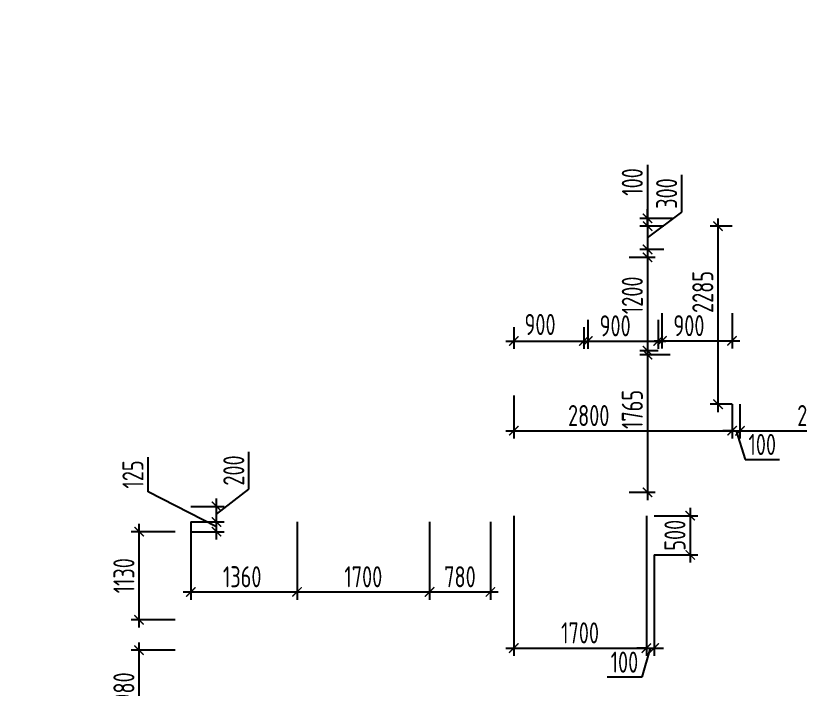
# Model space of a CAD drawing. Header units: millimetres. Extents: x -350007 to 536090, y -888 to 198380.
# Drawn here: x -201025 to -190965, y 72639 to 81280 of the extents above; entities that cross this region are included whole.
import ezdxf

# ---------------------------------------------------------------- set-up
doc = ezdxf.new("R2010")
doc.units = ezdxf.units.MM
doc.layers.add('АР_Размеры нов.', color=15, linetype='Continuous', lineweight=0)
doc.styles.add('ISOCPEUR', font='isocpeur.ttf', dxfattribs={"width": 0.7})
doc.dimstyles.new('R_100', dxfattribs={"dimtxt": 270, "dimasz": 120, "dimexe": 100, "dimexo": 0, "dimgap": 60, "dimtad": 1, "dimdec": 0, "dimrnd": 5, "dimzin": 0, "dimdsep": 46, "dimtxsty": 'ISOCPEUR', "dimblk": 'ARCHTICK', "dimcen": 0, "dimdle": 100, "dimclrd": 256, "dimclre": 256, "dimclrt": 256, "dimadec": 0, "dimazin": 0, "dimtfac": 2, "dimtdec": 0, "dimtofl": 0, "dimtmove": 1, "dimatfit": 3, "dimfxl": 1, "dimtvp": 3, "dimtolj": 1, "dimtzin": 0, "dimarcsym": 0})

# ---------------------------------------------------------------- blocks, each defined once
blk = doc.blocks.new('_ArchTick')
at = {"color": 0, "linetype": 'ByBlock', "const_width": 0.15}
blk.add_lwpolyline([(-0.5, -0.5), (0.5, 0.5)], dxfattribs=at)
blk = doc.blocks.new('*D2767')
at = {"layer": 'АР_Размеры нов.', "lineweight": -2, "ltscale": 100, "transparency": 16777216}
for p, q in [((-199443, 73431), (-199443, 74761)), ((-198979, 74661), (-199543, 74661)), ((-198979, 73531), (-199543, 73531))]:
    blk.add_line(p, q, dxfattribs=at)
at = {"layer": 'АР_Размеры нов.', "lineweight": -2, "ltscale": 100, "transparency": 16777216, "xscale": 120, "yscale": 120, "zscale": 120}
for p, rotation in [((-199443, 74661), 90), ((-199443, 73531), 270)]:
    blk.add_blockref('_ArchTick', p, dxfattribs=dict(at, rotation=rotation))
at = {"layer": 'АР_Размеры нов.', "ltscale": 100, "transparency": 16777216, "insert": (-199638, 74096), "char_height": 270, "attachment_point": 5, "rotation": 90, "style": 'ISOCPEUR'}
blk.add_mtext('\\A1;1130', dxfattribs=at)
blk = doc.blocks.new('*D2768')
at = {"layer": 'АР_Размеры нов.', "lineweight": -2, "ltscale": 100, "transparency": 16777216}
for p, q in [((-197418, 74786), (-197418, 73788)), ((-195718, 74786), (-195718, 73788)), ((-197518, 73888), (-195618, 73888))]:
    blk.add_line(p, q, dxfattribs=at)
at = {"layer": 'АР_Размеры нов.', "lineweight": -2, "ltscale": 100, "transparency": 16777216, "xscale": 120, "yscale": 120, "zscale": 120, "rotation": 180}
blk.add_blockref('_ArchTick', (-197418, 73888), dxfattribs=at)
at = {"layer": 'АР_Размеры нов.', "lineweight": -2, "ltscale": 100, "transparency": 16777216, "xscale": 120, "yscale": 120, "zscale": 120}
blk.add_blockref('_ArchTick', (-195718, 73888), dxfattribs=at)
at = {"layer": 'АР_Размеры нов.', "ltscale": 100, "transparency": 16777216, "insert": (-196568, 74083), "char_height": 270, "attachment_point": 5, "style": 'ISOCPEUR'}
blk.add_mtext('\\A1;1700', dxfattribs=at)
blk = doc.blocks.new('*D2692')
at = {"layer": 'АР_Размеры нов.', "lineweight": -2, "ltscale": 100, "transparency": 16777216}
for p, q in [((-198779, 74786), (-198779, 73788)), ((-197418, 74786), (-197418, 73788)), ((-198879, 73888), (-197318, 73888))]:
    blk.add_line(p, q, dxfattribs=at)
at = {"layer": 'АР_Размеры нов.', "lineweight": -2, "ltscale": 100, "transparency": 16777216, "xscale": 120, "yscale": 120, "zscale": 120, "rotation": 180}
blk.add_blockref('_ArchTick', (-198779, 73888), dxfattribs=at)
at = {"layer": 'АР_Размеры нов.', "lineweight": -2, "ltscale": 100, "transparency": 16777216, "xscale": 120, "yscale": 120, "zscale": 120}
blk.add_blockref('_ArchTick', (-197418, 73888), dxfattribs=at)
at = {"layer": 'АР_Размеры нов.', "ltscale": 100, "transparency": 16777216, "insert": (-198121, 74083), "char_height": 270, "attachment_point": 5, "style": 'ISOCPEUR'}
blk.add_mtext('\\A1;1360', dxfattribs=at)
blk = doc.blocks.new('*D2693')
at = {"layer": 'АР_Размеры нов.', "lineweight": -2, "ltscale": 100, "transparency": 16777216}
for p, q in [((-199443, 72061), (-199443, 73241)), ((-198979, 73141), (-199543, 73141)), ((-198979, 72161), (-199543, 72161))]:
    blk.add_line(p, q, dxfattribs=at)
at = {"layer": 'АР_Размеры нов.', "lineweight": -2, "ltscale": 100, "transparency": 16777216, "xscale": 120, "yscale": 120, "zscale": 120}
for p, rotation in [((-199443, 73141), 90), ((-199443, 72161), 270)]:
    blk.add_blockref('_ArchTick', p, dxfattribs=dict(at, rotation=rotation))
at = {"layer": 'АР_Размеры нов.', "ltscale": 100, "transparency": 16777216, "insert": (-199638, 72651), "char_height": 270, "attachment_point": 5, "rotation": 90, "style": 'ISOCPEUR'}
blk.add_mtext('\\A1;980', dxfattribs=at)
blk = doc.blocks.new('*D1702')
at = {"layer": 'АР_Размеры нов.', "lineweight": -2, "ltscale": 500, "transparency": 16777216}
for p, q in [((-194639, 74866), (-194639, 73068)), ((-192939, 74866), (-192939, 73068)), ((-194739, 73168), (-192839, 73168))]:
    blk.add_line(p, q, dxfattribs=at)
at = {"layer": 'АР_Размеры нов.', "lineweight": -2, "ltscale": 500, "transparency": 16777216, "xscale": 120, "yscale": 120, "zscale": 120, "rotation": 180}
blk.add_blockref('_ArchTick', (-194639, 73168), dxfattribs=at)
at = {"layer": 'АР_Размеры нов.', "lineweight": -2, "ltscale": 500, "transparency": 16777216, "xscale": 120, "yscale": 120, "zscale": 120}
blk.add_blockref('_ArchTick', (-192939, 73168), dxfattribs=at)
at = {"layer": 'АР_Размеры нов.', "lineweight": 13, "ltscale": 500, "transparency": 16777216, "insert": (-193789, 73363), "char_height": 270, "attachment_point": 5, "style": 'ISOCPEUR'}
blk.add_mtext('\\A1;1700', dxfattribs=at)
blk = doc.blocks.new('*D1703')
at = {"layer": 'АР_Размеры нов.', "lineweight": -2, "ltscale": 500, "transparency": 16777216}
for p, q in [((-192939, 74866), (-192939, 73068)), ((-192839, 74364), (-192839, 73068)), ((-192939, 73168), (-193059, 73168)), ((-192889, 73168), (-192999, 72793)), ((-192939, 73168), (-192839, 73168)), ((-192839, 73168), (-192719, 73168)), ((-192999, 72793), (-193440, 72793))]:
    blk.add_line(p, q, dxfattribs=at)
at = {"layer": 'АР_Размеры нов.', "lineweight": -2, "ltscale": 500, "transparency": 16777216, "xscale": 120, "yscale": 120, "zscale": 120}
blk.add_blockref('_ArchTick', (-192939, 73168), dxfattribs=at)
at = {"layer": 'АР_Размеры нов.', "lineweight": -2, "ltscale": 500, "transparency": 16777216, "xscale": 120, "yscale": 120, "zscale": 120, "rotation": 180}
blk.add_blockref('_ArchTick', (-192839, 73168), dxfattribs=at)
at = {"layer": 'АР_Размеры нов.', "lineweight": 13, "ltscale": 500, "transparency": 16777216, "insert": (-193220, 72988), "char_height": 270, "attachment_point": 5, "style": 'ISOCPEUR'}
blk.add_mtext('\\A1;100', dxfattribs=at)
blk = doc.blocks.new('*D1705')
at = {"layer": 'АР_Размеры нов.', "lineweight": -2, "ltscale": 500, "transparency": 16777216}
for p, q in [((-192377, 74966), (-192377, 74264)), ((-192839, 74866), (-192277, 74866)), ((-192839, 74364), (-192277, 74364))]:
    blk.add_line(p, q, dxfattribs=at)
at = {"layer": 'АР_Размеры нов.', "lineweight": -2, "ltscale": 500, "transparency": 16777216, "xscale": 120, "yscale": 120, "zscale": 120}
for p, rotation in [((-192377, 74866), 90), ((-192377, 74364), 270)]:
    blk.add_blockref('_ArchTick', p, dxfattribs=dict(at, rotation=rotation))
at = {"layer": 'АР_Размеры нов.', "lineweight": 13, "ltscale": 500, "transparency": 16777216, "insert": (-192572, 74615), "char_height": 270, "attachment_point": 5, "rotation": 90, "style": 'ISOCPEUR'}
blk.add_mtext('\\A1;500', dxfattribs=at)
blk = doc.blocks.new('*D1710')
at = {"layer": 'АР_Размеры нов.', "lineweight": -2, "ltscale": 500, "transparency": 16777216}
for p, q in [((-192484, 78759), (-192484, 79238)), ((-192924, 78431), (-192484, 78759)), ((-192924, 78680), (-192924, 78181)), ((-192715, 78580), (-193024, 78580)), ((-192715, 78281), (-193024, 78281))]:
    blk.add_line(p, q, dxfattribs=at)
at = {"layer": 'АР_Размеры нов.', "lineweight": -2, "ltscale": 500, "transparency": 16777216, "xscale": 120, "yscale": 120, "zscale": 120}
for p, rotation in [((-192924, 78580), 90), ((-192924, 78281), 270)]:
    blk.add_blockref('_ArchTick', p, dxfattribs=dict(at, rotation=rotation))
at = {"layer": 'АР_Размеры нов.', "lineweight": 13, "ltscale": 500, "transparency": 16777216, "insert": (-192679, 78999), "char_height": 270, "attachment_point": 5, "rotation": 90, "style": 'ISOCPEUR'}
blk.add_mtext('\\A1;300', dxfattribs=at)
blk = doc.blocks.new('*D1711')
at = {"layer": 'АР_Размеры нов.', "lineweight": -2, "ltscale": 500, "transparency": 16777216}
for p, q in [((-192924, 78281), (-192924, 76881)), ((-193159, 78181), (-192824, 78181)), ((-192789, 76981), (-193024, 76981))]:
    blk.add_line(p, q, dxfattribs=at)
at = {"layer": 'АР_Размеры нов.', "lineweight": -2, "ltscale": 500, "transparency": 16777216, "xscale": 120, "yscale": 120, "zscale": 120}
for p, rotation in [((-192924, 78181), 90), ((-192924, 76981), 270)]:
    blk.add_blockref('_ArchTick', p, dxfattribs=dict(at, rotation=rotation))
at = {"layer": 'АР_Размеры нов.', "lineweight": 13, "ltscale": 500, "transparency": 16777216, "insert": (-193119, 77693), "char_height": 270, "attachment_point": 5, "rotation": 90, "style": 'ISOCPEUR'}
blk.add_mtext('\\A1;1200', dxfattribs=at)
blk = doc.blocks.new('*D1712')
at = {"layer": 'АР_Размеры нов.', "lineweight": -2, "ltscale": 500, "transparency": 16777216}
for p, q in [((-192924, 77031), (-192924, 75066)), ((-192632, 76931), (-193024, 76931)), ((-193159, 75166), (-192824, 75166))]:
    blk.add_line(p, q, dxfattribs=at)
at = {"layer": 'АР_Размеры нов.', "lineweight": -2, "ltscale": 500, "transparency": 16777216, "xscale": 120, "yscale": 120, "zscale": 120}
for p, rotation in [((-192924, 76931), 90), ((-192924, 75166), 270)]:
    blk.add_blockref('_ArchTick', p, dxfattribs=dict(at, rotation=rotation))
at = {"layer": 'АР_Размеры нов.', "lineweight": 13, "ltscale": 500, "transparency": 16777216, "insert": (-193119, 76229), "char_height": 270, "attachment_point": 5, "rotation": 90, "style": 'ISOCPEUR'}
blk.add_mtext('\\A1;1765', dxfattribs=at)
blk = doc.blocks.new('*D1713')
at = {"layer": 'АР_Размеры нов.', "lineweight": -2, "ltscale": 500, "transparency": 16777216}
for p, q in [((-194639, 77286), (-194639, 77007)), ((-193739, 77286), (-193739, 77007)), ((-194739, 77107), (-193639, 77107))]:
    blk.add_line(p, q, dxfattribs=at)
at = {"layer": 'АР_Размеры нов.', "lineweight": -2, "ltscale": 500, "transparency": 16777216, "xscale": 120, "yscale": 120, "zscale": 120, "rotation": 180}
blk.add_blockref('_ArchTick', (-194639, 77107), dxfattribs=at)
at = {"layer": 'АР_Размеры нов.', "lineweight": -2, "ltscale": 500, "transparency": 16777216, "xscale": 120, "yscale": 120, "zscale": 120}
blk.add_blockref('_ArchTick', (-193739, 77107), dxfattribs=at)
at = {"layer": 'АР_Размеры нов.', "lineweight": 13, "ltscale": 500, "transparency": 16777216, "insert": (-194302, 77319), "char_height": 270, "attachment_point": 5, "style": 'ISOCPEUR'}
blk.add_mtext('\\A1;900', dxfattribs=at)
blk = doc.blocks.new('*D1714')
at = {"layer": 'АР_Размеры нов.', "lineweight": -2, "ltscale": 500, "transparency": 16777216}
for p, q in [((-193689, 77378), (-193689, 77007)), ((-192789, 77378), (-192789, 77007)), ((-193789, 77107), (-192689, 77107))]:
    blk.add_line(p, q, dxfattribs=at)
at = {"layer": 'АР_Размеры нов.', "lineweight": -2, "ltscale": 500, "transparency": 16777216, "xscale": 120, "yscale": 120, "zscale": 120, "rotation": 180}
blk.add_blockref('_ArchTick', (-193689, 77107), dxfattribs=at)
at = {"layer": 'АР_Размеры нов.', "lineweight": -2, "ltscale": 500, "transparency": 16777216, "xscale": 120, "yscale": 120, "zscale": 120}
blk.add_blockref('_ArchTick', (-192789, 77107), dxfattribs=at)
at = {"layer": 'АР_Размеры нов.', "lineweight": 13, "ltscale": 500, "transparency": 16777216, "insert": (-193339, 77302), "char_height": 270, "attachment_point": 5, "style": 'ISOCPEUR'}
blk.add_mtext('\\A1;900', dxfattribs=at)
blk = doc.blocks.new('*D1715')
at = {"layer": 'АР_Размеры нов.', "lineweight": -2, "ltscale": 500, "transparency": 16777216}
for p, q in [((-192739, 77464), (-192739, 77009)), ((-191839, 77464), (-191839, 77009)), ((-192839, 77109), (-191739, 77109))]:
    blk.add_line(p, q, dxfattribs=at)
at = {"layer": 'АР_Размеры нов.', "lineweight": -2, "ltscale": 500, "transparency": 16777216, "xscale": 120, "yscale": 120, "zscale": 120, "rotation": 180}
blk.add_blockref('_ArchTick', (-192739, 77109), dxfattribs=at)
at = {"layer": 'АР_Размеры нов.', "lineweight": -2, "ltscale": 500, "transparency": 16777216, "xscale": 120, "yscale": 120, "zscale": 120}
blk.add_blockref('_ArchTick', (-191839, 77109), dxfattribs=at)
at = {"layer": 'АР_Размеры нов.', "lineweight": 13, "ltscale": 500, "transparency": 16777216, "insert": (-192393, 77304), "char_height": 270, "attachment_point": 5, "style": 'ISOCPEUR'}
blk.add_mtext('\\A1;900', dxfattribs=at)
blk = doc.blocks.new('*D1716')
at = {"layer": 'АР_Размеры нов.', "lineweight": -2, "ltscale": 500, "transparency": 16777216}
for p, q in [((-194639, 76409), (-194639, 75856)), ((-191839, 76295), (-191839, 75856)), ((-194739, 75956), (-191739, 75956))]:
    blk.add_line(p, q, dxfattribs=at)
at = {"layer": 'АР_Размеры нов.', "lineweight": -2, "ltscale": 500, "transparency": 16777216, "xscale": 120, "yscale": 120, "zscale": 120, "rotation": 180}
blk.add_blockref('_ArchTick', (-194639, 75956), dxfattribs=at)
at = {"layer": 'АР_Размеры нов.', "lineweight": -2, "ltscale": 500, "transparency": 16777216, "xscale": 120, "yscale": 120, "zscale": 120}
blk.add_blockref('_ArchTick', (-191839, 75956), dxfattribs=at)
at = {"layer": 'АР_Размеры нов.', "lineweight": 13, "ltscale": 500, "transparency": 16777216, "insert": (-193678, 76151), "char_height": 270, "attachment_point": 5, "style": 'ISOCPEUR'}
blk.add_mtext('\\A1;2800', dxfattribs=at)
blk = doc.blocks.new('*D1717')
at = {"layer": 'АР_Размеры нов.', "lineweight": -2, "ltscale": 500, "transparency": 16777216}
for p, q in [((-191839, 76295), (-191839, 75856)), ((-191739, 76295), (-191739, 75856)), ((-191839, 75956), (-191959, 75956)), ((-191839, 75956), (-191739, 75956)), ((-191789, 75956), (-191673, 75585)), ((-191739, 75956), (-191619, 75956)), ((-191673, 75585), (-191232, 75585))]:
    blk.add_line(p, q, dxfattribs=at)
at = {"layer": 'АР_Размеры нов.', "lineweight": -2, "ltscale": 500, "transparency": 16777216, "xscale": 120, "yscale": 120, "zscale": 120}
blk.add_blockref('_ArchTick', (-191839, 75956), dxfattribs=at)
at = {"layer": 'АР_Размеры нов.', "lineweight": -2, "ltscale": 500, "transparency": 16777216, "xscale": 120, "yscale": 120, "zscale": 120, "rotation": 180}
blk.add_blockref('_ArchTick', (-191739, 75956), dxfattribs=at)
at = {"layer": 'АР_Размеры нов.', "lineweight": 13, "ltscale": 500, "transparency": 16777216, "insert": (-191453, 75780), "char_height": 270, "attachment_point": 5, "style": 'ISOCPEUR'}
blk.add_mtext('\\A1;100', dxfattribs=at)
blk = doc.blocks.new('*D1718')
at = {"layer": 'АР_Размеры нов.', "lineweight": -2, "ltscale": 500, "transparency": 16777216}
for p, q in [((-191739, 76295), (-191739, 75856)), ((-189436, 76296), (-189436, 75856)), ((-191839, 75956), (-189336, 75956))]:
    blk.add_line(p, q, dxfattribs=at)
at = {"layer": 'АР_Размеры нов.', "lineweight": -2, "ltscale": 500, "transparency": 16777216, "xscale": 120, "yscale": 120, "zscale": 120, "rotation": 180}
blk.add_blockref('_ArchTick', (-191739, 75956), dxfattribs=at)
at = {"layer": 'АР_Размеры нов.', "lineweight": -2, "ltscale": 500, "transparency": 16777216, "xscale": 120, "yscale": 120, "zscale": 120}
blk.add_blockref('_ArchTick', (-189436, 75956), dxfattribs=at)
at = {"layer": 'АР_Размеры нов.', "lineweight": 13, "ltscale": 500, "transparency": 16777216, "insert": (-190744, 76151), "char_height": 270, "attachment_point": 5, "style": 'ISOCPEUR'}
blk.add_mtext('\\A1;2300', dxfattribs=at)
blk = doc.blocks.new('*D2011')
at = {"layer": 'АР_Размеры нов.', "lineweight": -2, "ltscale": 500, "transparency": 16777216}
for p, q in [((-199327, 75174), (-199327, 75616)), ((-198451, 74723), (-199327, 75174)), ((-198451, 74561), (-198451, 74886)), ((-198551, 74786), (-198351, 74786)), ((-198779, 74661), (-198351, 74661))]:
    blk.add_line(p, q, dxfattribs=at)
at = {"layer": 'АР_Размеры нов.', "lineweight": -2, "ltscale": 500, "transparency": 16777216, "xscale": 120, "yscale": 120, "zscale": 120}
for p, rotation in [((-198451, 74786), 90), ((-198451, 74661), 270)]:
    blk.add_blockref('_ArchTick', p, dxfattribs=dict(at, rotation=rotation))
at = {"layer": 'АР_Размеры нов.', "lineweight": 13, "ltscale": 500, "transparency": 16777216, "insert": (-199522, 75395), "char_height": 270, "attachment_point": 5, "rotation": 90, "style": 'ISOCPEUR'}
blk.add_mtext('\\A1;125', dxfattribs=at)
blk = doc.blocks.new('*D2199')
at = {"layer": 'АР_Размеры нов.', "lineweight": -2, "ltscale": 500, "transparency": 16777216}
for p, q in [((-192924, 79367), (-192924, 78680)), ((-192924, 78680), (-192924, 78800)), ((-192605, 78680), (-193024, 78680)), ((-192924, 78580), (-192924, 78680)), ((-192715, 78580), (-193024, 78580)), ((-192924, 78580), (-192924, 78460))]:
    blk.add_line(p, q, dxfattribs=at)
at = {"layer": 'АР_Размеры нов.', "lineweight": -2, "ltscale": 500, "transparency": 16777216, "xscale": 120, "yscale": 120, "zscale": 120}
for p, rotation in [((-192924, 78680), 270), ((-192924, 78580), 90)]:
    blk.add_blockref('_ArchTick', p, dxfattribs=dict(at, rotation=rotation))
at = {"layer": 'АР_Размеры нов.', "lineweight": 13, "ltscale": 500, "transparency": 16777216, "insert": (-193119, 79147), "char_height": 270, "attachment_point": 5, "rotation": 90, "style": 'ISOCPEUR'}
blk.add_mtext('\\A1;100', dxfattribs=at)
blk = doc.blocks.new('*D2202')
at = {"layer": 'АР_Размеры нов.', "lineweight": -2, "ltscale": 500, "transparency": 16777216}
for p, q in [((-192020, 76195), (-192020, 78680)), ((-191839, 78580), (-192120, 78580)), ((-191839, 76295), (-192120, 76295))]:
    blk.add_line(p, q, dxfattribs=at)
at = {"layer": 'АР_Размеры нов.', "lineweight": -2, "ltscale": 500, "transparency": 16777216, "xscale": 120, "yscale": 120, "zscale": 120}
for p, rotation in [((-192020, 78580), 90), ((-192020, 76295), 270)]:
    blk.add_blockref('_ArchTick', p, dxfattribs=dict(at, rotation=rotation))
at = {"layer": 'АР_Размеры нов.', "lineweight": 13, "ltscale": 500, "transparency": 16777216, "insert": (-192215, 77736), "char_height": 270, "attachment_point": 5, "rotation": 90, "style": 'ISOCPEUR'}
blk.add_mtext('\\A1;2285', dxfattribs=at)
blk = doc.blocks.new('*D3996')
at = {"layer": 'АР_Размеры нов.', "lineweight": -2, "transparency": 16777216}
for p, q in [((-198034, 75206), (-198034, 75685)), ((-198451, 74886), (-198034, 75206)), ((-198451, 74686), (-198451, 75086)), ((-198779, 74986), (-198351, 74986)), ((-198779, 74786), (-198351, 74786))]:
    blk.add_line(p, q, dxfattribs=at)
at = {"layer": 'АР_Размеры нов.', "lineweight": -2, "transparency": 16777216, "xscale": 120, "yscale": 120, "zscale": 120}
for p, rotation in [((-198451, 74986), 90), ((-198451, 74786), 270)]:
    blk.add_blockref('_ArchTick', p, dxfattribs=dict(at, rotation=rotation))
at = {"layer": 'АР_Размеры нов.', "transparency": 16777216, "insert": (-198229, 75446), "char_height": 270, "attachment_point": 5, "rotation": 90, "style": 'ISOCPEUR'}
blk.add_mtext('\\A1;200', dxfattribs=at)
blk = doc.blocks.new('*D4577')
at = {"layer": 'АР_Размеры нов.', "lineweight": -2, "transparency": 16777216}
for p, q in [((-195718, 74786), (-195718, 73788)), ((-194939, 74786), (-194939, 73788)), ((-195818, 73888), (-194839, 73888))]:
    blk.add_line(p, q, dxfattribs=at)
at = {"layer": 'АР_Размеры нов.', "lineweight": -2, "transparency": 16777216, "xscale": 120, "yscale": 120, "zscale": 120, "rotation": 180}
blk.add_blockref('_ArchTick', (-195718, 73888), dxfattribs=at)
at = {"layer": 'АР_Размеры нов.', "lineweight": -2, "transparency": 16777216, "xscale": 120, "yscale": 120, "zscale": 120}
blk.add_blockref('_ArchTick', (-194939, 73888), dxfattribs=at)
at = {"layer": 'АР_Размеры нов.', "transparency": 16777216, "insert": (-195329, 74083), "char_height": 270, "attachment_point": 5, "style": 'ISOCPEUR'}
blk.add_mtext('\\A1;780', dxfattribs=at)
blk = doc.blocks.new('*D7171')
at = {"layer": 'АР_Размеры нов.', "lineweight": -2, "transparency": 16777216}
for p, q in [((-301542, 115211), (-301542, 114753)), ((-301341, 115051), (-301341, 114753)), ((-301642, 114853), (-301241, 114853)), ((-301442, 114853), (-301263, 114258)), ((-301263, 114258), (-300784, 114258)), ((-182484, 67738), (-182925, 67738)), ((-182494, 67218), (-182484, 67738)), ((-182544, 66846), (-182544, 67318)), ((-182444, 66846), (-182444, 67318)), ((-182544, 67218), (-182664, 67218)), ((-182444, 67218), (-182544, 67218)), ((-182444, 67218), (-182324, 67218))]:
    blk.add_line(p, q, dxfattribs=at)
at = {"layer": 'АР_Размеры нов.', "lineweight": -2, "transparency": 16777216, "xscale": 120, "yscale": 120, "zscale": 120, "rotation": 180}
for p in [(-301542, 114853), (-182444, 67218)]:
    blk.add_blockref('_ArchTick', p, dxfattribs=at)
at = {"layer": 'АР_Размеры нов.', "lineweight": -2, "transparency": 16777216, "xscale": 120, "yscale": 120, "zscale": 120}
for p in [(-301341, 114853), (-182544, 67218)]:
    blk.add_blockref('_ArchTick', p, dxfattribs=at)
at = {"layer": 'АР_Размеры нов.', "transparency": 16777216, "char_height": 270, "attachment_point": 5, "style": 'ISOCPEUR'}
for s, insert in [('\\A1;200', (-301024, 114453)), ('\\A1;100', (-182705, 67933))]:
    blk.add_mtext(s, dxfattribs=dict(at, insert=insert))
blk = doc.blocks.new('*D7184')
at = {"layer": 'АР_Размеры нов.', "lineweight": -2, "transparency": 16777216}
for p, q in [((-186100, 131671), (-186003, 131996)), ((-186003, 131996), (-185656, 131996)), ((-186145, 131371), (-186145, 131771)), ((-186055, 131531), (-186055, 131771)), ((-186145, 131671), (-186265, 131671)), ((-186145, 131671), (-186055, 131671)), ((-186055, 131671), (-185935, 131671)), ((-281863, 59885), (-281863, 59309)), ((-281179, 59885), (-281179, 59309)), ((-281963, 59409), (-281079, 59409))]:
    blk.add_line(p, q, dxfattribs=at)
at = {"layer": 'АР_Размеры нов.', "lineweight": -2, "transparency": 16777216, "xscale": 120, "yscale": 120, "zscale": 120}
for p in [(-186145, 131671), (-281179, 59409)]:
    blk.add_blockref('_ArchTick', p, dxfattribs=at)
at = {"layer": 'АР_Размеры нов.', "lineweight": -2, "transparency": 16777216, "xscale": 120, "yscale": 120, "zscale": 120, "rotation": 180}
for p in [(-186055, 131671), (-281863, 59409)]:
    blk.add_blockref('_ArchTick', p, dxfattribs=at)
at = {"layer": 'АР_Размеры нов.', "transparency": 16777216, "char_height": 270, "attachment_point": 5, "style": 'ISOCPEUR'}
for s, insert in [('\\A1;90', (-185829, 132191)), ('\\A1;685', (-281521, 59604))]:
    blk.add_mtext(s, dxfattribs=dict(at, insert=insert))
blk = doc.blocks.new('*D7185')
at = {"layer": 'АР_Размеры нов.', "lineweight": -2, "transparency": 16777216}
for p, q in [((-152915, 120873), (-152915, 121315)), ((-153510, 120695), (-152915, 120873)), ((-153510, 120521), (-153510, 120869)), ((-154304, 120769), (-153410, 120769)), ((-154464, 120621), (-153410, 120621)), ((-280686, 59785), (-280686, 60786)), ((-281179, 60686), (-280586, 60686)), ((-281179, 59885), (-280586, 59885))]:
    blk.add_line(p, q, dxfattribs=at)
at = {"layer": 'АР_Размеры нов.', "lineweight": -2, "transparency": 16777216, "xscale": 120, "yscale": 120, "zscale": 120}
for p, rotation in [((-153510, 120769), 90), ((-153510, 120621), 270), ((-280686, 60686), 90), ((-280686, 59885), 270)]:
    blk.add_blockref('_ArchTick', p, dxfattribs=dict(at, rotation=rotation))
at = {"layer": 'АР_Размеры нов.', "transparency": 16777216, "char_height": 270, "attachment_point": 5, "rotation": 90, "style": 'ISOCPEUR'}
for s, insert in [('\\A1;150', (-153110, 121094)), ('\\A1;800', (-280881, 60286))]:
    blk.add_mtext(s, dxfattribs=dict(at, insert=insert))
blk = doc.blocks.new('*D7186')
at = {"layer": 'АР_Размеры нов.', "lineweight": -2, "transparency": 16777216}
for p, q in [((-172393, 113364), (-172393, 115311)), ((-171329, 115211), (-172493, 115211)), ((-171329, 113464), (-172493, 113464)), ((-280686, 59985), (-280686, 55406)), ((-281179, 59885), (-280586, 59885)), ((-281179, 55506), (-280586, 55506))]:
    blk.add_line(p, q, dxfattribs=at)
at = {"layer": 'АР_Размеры нов.', "lineweight": -2, "transparency": 16777216, "xscale": 120, "yscale": 120, "zscale": 120}
for p, rotation in [((-172393, 115211), 90), ((-172393, 113464), 270), ((-280686, 59885), 90), ((-280686, 55506), 270)]:
    blk.add_blockref('_ArchTick', p, dxfattribs=dict(at, rotation=rotation))
at = {"layer": 'АР_Размеры нов.', "transparency": 16777216, "char_height": 270, "attachment_point": 5, "rotation": 90, "style": 'ISOCPEUR'}
for s, insert in [('\\A1;1745', (-172588, 114338)), ('\\A1;4380', (-280881, 57695))]:
    blk.add_mtext(s, dxfattribs=dict(at, insert=insert))

msp = doc.modelspace()

# ---------------------------------------------------------------- dimensions: what is measured, and where the dimension line sits
at = {"layer": 'АР_Размеры нов.'}
for base, p1, p2, override, picture, middle in [((-186055.2, 131670.6), (-186145.2, 131370.7), (-186055.2, 131530.7), {"dimpost": '\\X'}, '*D7184', (-185942.7, 132190.6)), ((-281179, 59408.8), (-281863.4, 59884.7), (-281179, 59884.7), {"dimpost": '\\X'}, '*D7184', (-281521.2, 59603.8)), ((-301341.3, 114852.6), (-301542.1, 115210.7), (-301341.3, 115050.7), {"dimpost": '\\X'}, '*D7171', (-301203.2, 114452.6)), ((-194938.8535, 73887.9143), (-195718.4077, 74785.6846), (-194938.8535, 74785.6846), {"dimpost": '\\X', "dimfxl": 2.5, "dimarcsym": 1}, '*D4577', (-195328.6306, 74082.9143))]:
    dim = msp.add_linear_dim(base=base, p1=p1, p2=p2, dimstyle='R_100', override=override, dxfattribs=at)
    dim.commit()
    dim.dimension.update_dxf_attribs({"geometry": picture, "text_midpoint": middle})
for base, p1, p2, picture, middle in [((-153510.4, 120769.1), (-154463.9, 120620.7), (-154303.9, 120769.1), '*D7185', (-153110.4, 120933.4)), ((-280686, 60686.4), (-281179, 59884.7), (-281179, 60686.4), '*D7185', (-280881, 60285.5)), ((-172392.8, 115210.7), (-171328.9, 113464.4), (-171328.9, 115210.7), '*D7186', (-172587.8, 114337.6)), ((-280686, 55506), (-281179, 59884.7), (-281179, 55506), '*D7186', (-280881, 57695.3))]:
    dim = msp.add_linear_dim(base=base, p1=p1, p2=p2, angle=90, dimstyle='R_100', override={"dimpost": '\\X'}, dxfattribs=at)
    dim.commit()
    dim.dimension.update_dxf_attribs({"geometry": picture, "text_midpoint": middle})
dim = msp.add_linear_dim(base=(-182543.8, 67218.2), p1=(-182443.8, 66845.6), p2=(-182543.8, 66845.6), dimstyle='R_100', override={"dimpost": '\\X'}, dxfattribs=at)
dim.commit()
dim.dimension.update_dxf_attribs({"geometry": '*D7171', "text_midpoint": (-182543.9, 67738.2), "dimtype": 160})
at = {"layer": 'АР_Размеры нов.', "lineweight": 13, "ltscale": 500}
for base, p1, p2, picture, middle in [((-192923.5, 78680.3), (-192714.8, 78580.3), (-192604.9, 78680.3), '*D2199', (-192757.9, 79146.7)), ((-192923.5, 78281.5), (-192714.8, 78580.3), (-192714.8, 78281.5), '*D1710', (-192483.6, 78819.2)), ((-192020.2, 78580.3), (-191838.5, 76295.2), (-191838.5, 78580.3), '*D2202', (-192020.2, 77735.8)), ((-192923.5, 76981.5), (-193158.6, 78181.5), (-192788.5, 76981.5), '*D1711', (-192923.5, 77693.3)), ((-192923.5, 75165.7), (-192631.5, 76931.5), (-193158.6, 75165.7), '*D1712', (-192923.5, 76228.6)), ((-198450.6, 74785.7), (-198778.9, 74660.8), (-198550.6, 74785.7), '*D2011', (-199327.4, 75234.3))]:
    dim = msp.add_linear_dim(base=base, p1=p1, p2=p2, angle=90, dimstyle='R_100', override={"dimpost": '\\X'}, dxfattribs=at)
    dim.commit()
    dim.dimension.update_dxf_attribs({"geometry": picture, "text_midpoint": middle, "dimtype": 160})
for base, p1, p2, picture, middle in [((-193738.9, 77107.4), (-194638.9, 77285.7), (-193738.9, 77285.7), '*D1713', (-194302, 77124.1)), ((-192788.5, 77107.4), (-193688.9, 77378.2), (-192788.5, 77378.2), '*D1714', (-193339.3, 77107.4)), ((-191838.5, 77109.2), (-192738.5, 77464.3), (-191838.5, 77464.3), '*D1715', (-192392.8, 77109.2)), ((-191838.5, 75955.6), (-194638.9, 76409), (-191838.5, 76295.2), '*D1716', (-193677.8, 75955.6)), ((-191738.5, 75955.6), (-191838.5, 76295.2), (-191738.5, 76295.2), '*D1717', (-191613.4, 75585.4)), ((-189436.1, 75955.6), (-191738.5, 76295.2), (-189436.1, 76295.8), '*D1718', (-190744, 75955.6)), ((-192838.9, 73168.1), (-192938.9, 74865.7), (-192838.9, 74364.5), '*D1703', (-193058.9, 72793))]:
    dim = msp.add_linear_dim(base=base, p1=p1, p2=p2, dimstyle='R_100', override={"dimpost": '\\X'}, dxfattribs=at)
    dim.commit()
    dim.dimension.update_dxf_attribs({"geometry": picture, "text_midpoint": middle, "dimtype": 160})
at = {"layer": 'АР_Размеры нов.'}
dim = msp.add_linear_dim(base=(-198450.6, 74985.7), p1=(-198778.9, 74785.7), p2=(-198778.9, 74985.7), angle=90, dimstyle='R_100', override={"dimpost": '\\X'}, dxfattribs=at)
dim.commit()
dim.dimension.update_dxf_attribs({"geometry": '*D3996', "text_midpoint": (-198033.8, 75266), "dimtype": 160})
at = {"layer": 'АР_Размеры нов.', "lineweight": 13, "ltscale": 500}
dim = msp.add_linear_dim(base=(-192377.3, 74364.5), p1=(-192838.9, 74865.7), p2=(-192838.9, 74364.5), angle=90, dimstyle='R_100', override={"dimpost": '\\X'}, dxfattribs=at)
dim.commit()
dim.dimension.update_dxf_attribs({"geometry": '*D1705', "text_midpoint": (-192572.3, 74615.1)})
dim = msp.add_linear_dim(base=(-192938.9, 73168.1), p1=(-194638.9, 74865.7), p2=(-192938.9, 74865.7), dimstyle='R_100', override={"dimpost": '\\X'}, dxfattribs=at)
dim.commit()
dim.dimension.update_dxf_attribs({"geometry": '*D1702', "text_midpoint": (-193788.9, 73363.1)})
at = {"layer": 'АР_Размеры нов.', "ltscale": 100}
for base, p1, p2, picture, middle in [((-199443.2, 74660.8), (-198978.9, 73530.8), (-198978.9, 74660.8), '*D2767', (-199638.2, 74095.8)), ((-199443.2, 73140.7), (-198978.9, 72160.7), (-198978.9, 73140.7), '*D2693', (-199638.2, 72650.7))]:
    dim = msp.add_linear_dim(base=base, p1=p1, p2=p2, angle=90, dimstyle='R_100', override={"dimpost": '\\X', "dimfxl": 2.5, "dimarcsym": 1}, dxfattribs=at)
    dim.commit()
    dim.dimension.update_dxf_attribs({"geometry": picture, "text_midpoint": middle})
dim = msp.add_linear_dim(base=(-197418.4077, 73887.9143), p1=(-198778.8535, 74785.6846), p2=(-197418.4077, 74785.6846), dimstyle='R_100', override={"dimpost": '\\X', "dimfxl": 2.5, "dimarcsym": 1}, dxfattribs=at)
dim.commit()
dim.dimension.update_dxf_attribs({"geometry": '*D2692', "text_midpoint": (-198121.2442, 73887.9143), "dimtype": 160})
dim = msp.add_linear_dim(base=(-195718.4, 73887.9), p1=(-197418.4, 74785.7), p2=(-195718.4, 74785.7), dimstyle='R_100', override={"dimpost": '\\X', "dimfxl": 2.5, "dimarcsym": 1}, dxfattribs=at)
dim.commit()
dim.dimension.update_dxf_attribs({"geometry": '*D2768', "text_midpoint": (-196568.4, 74082.9)})

doc.saveas('drawing.dxf')
